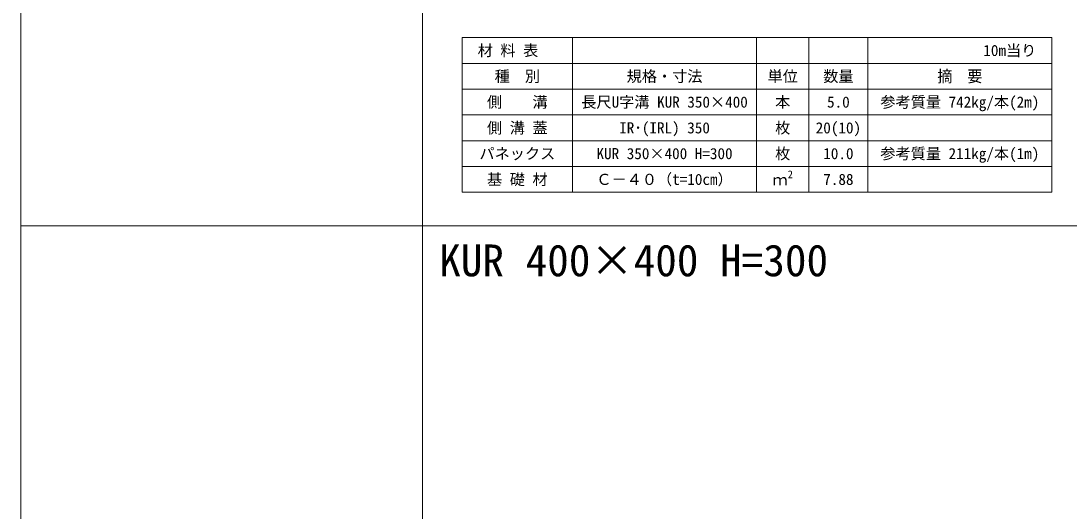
# Model space of a CAD drawing. Units: millimetres at full size, sheet at 1:40; details may follow other scales. Extents: x 206103 to 244503, y 883348 to 903496.
# Drawn here: x 227303 to 230436, y 888996 to 890460 of the extents above; entities that cross this region are included whole.
import ezdxf
from ezdxf.enums import TextEntityAlignment as Align

# ---------------------------------------------------------------- set-up
doc = ezdxf.new("R2010")
doc.units = ezdxf.units.MM
doc.header["$LTSCALE"] = 40
for name, color, linetype, lineweight in [('Defpoints_3', 8, 'Continuous', 0), ('図枠', 5, 'Continuous', 13), ('寸法・材料表', 7, 'Continuous', 13)]:
    doc.layers.add(name, color=color, linetype=linetype, lineweight=lineweight)
doc.layers.add('文字', color=7, linetype='Continuous')
doc.styles.add('ＭＳ ゴシック', font='')
doc.styles.add('ＭＳ Ｐゴシック', font='')
doc.styles.get('ＭＳ ゴシック').set_extended_font_data('MS Gothic')
doc.styles.get('ＭＳ Ｐゴシック').set_extended_font_data('MS PGothic')

msp = doc.modelspace()

# ---------------------------------------------------------------- linework, layer by layer
at = {"layer": 'Defpoints_3'}
for p, q in [((228621.89, 890410.77), (230384.53, 890410.77)), ((228621.89, 890410.77), (228621.89, 890333.33)), ((228951.89, 890410.77), (228951.89, 890333.33)), ((229501.89, 890410.77), (229501.89, 890333.33)), ((229658.53, 890410.77), (229658.53, 890333.33)), ((229834.53, 890410.77), (229834.53, 890333.33)), ((230384.53, 890410.77), (230384.53, 890333.33))]:
    msp.add_line(p, q, dxfattribs=at)
at = {"layer": '図枠'}
for p, q in [((227303.21, 903148.33), (227303.21, 883348.33)), ((228503.21, 903148.33), (228503.21, 883348.33)), ((227303.21, 889848.33), (244503.21, 889848.33))]:
    msp.add_line(p, q, dxfattribs=at)
at = {"layer": '寸法・材料表'}
for p, q in [((228621.89, 890333.33), (230384.53, 890333.33)), ((228621.89, 890333.33), (228621.89, 889948.33)), ((228951.89, 890333.33), (228951.89, 889948.33)), ((229501.89, 890333.33), (229501.89, 889948.33)), ((229658.53, 890333.33), (229658.53, 889948.33)), ((229834.53, 890333.33), (229834.53, 889948.33)), ((230384.53, 890333.33), (230384.53, 889948.33)), ((228621.89, 890256.33), (230384.53, 890256.33)), ((228621.89, 890179.33), (230384.53, 890179.33)), ((228621.89, 890102.33), (230384.53, 890102.33)), ((228621.89, 890025.33), (230384.53, 890025.33)), ((228621.89, 889948.33), (230384.53, 889948.33))]:
    msp.add_line(p, q, dxfattribs=at)

# ---------------------------------------------------------------- texts
at = {"layer": '寸法・材料表', "style": 'ＭＳ ゴシック'}
msp.add_text('\u3000材 料 表', height=33.23, dxfattribs=at).set_placement((228622.94, 890372.05), align=Align.MIDDLE_LEFT)
msp.add_text('10m当り\u3000', height=33.23, dxfattribs=at).set_placement((230383.47, 890372.05), align=Align.MIDDLE_RIGHT)
for s, p in [('種\u3000別', (228786.89, 890294.83)), ('規格・寸法', (229226.89, 890294.83)), ('単位', (229580.21, 890294.83)), ('数量', (229746.53, 890294.83)), ('側\u3000\u3000溝', (228786.89, 890217.83)), ('長尺U字溝 KUR 350×400', (229226.89, 890217.83)), ('本', (229580.21, 890217.83)), ('5.0', (229746.53, 890217.83)), ('参考質量 742kg/本(2m)', (230109.53, 890217.83)), ('側 溝 蓋', (228786.89, 890140.83)), ('IR･(IRL) 350', (229226.89, 890140.83)), ('枚', (229580.21, 890140.83)), ('20(10)', (229746.53, 890140.83)), ('パネックス', (228786.89, 890063.83)), ('KUR 350×400 H=300', (229226.89, 890063.83)), ('枚', (229580.21, 890063.83)), ('10.0', (229746.53, 890063.83)), ('参考質量 211kg/本(1m)', (230109.53, 890063.83)), ('基 礎 材', (228786.89, 889986.83)), ('Ｃ－４０（t=10cm）', (229226.89, 889986.83)), ('7.88', (229746.53, 889986.83))]:
    msp.add_text(s, height=33.23, dxfattribs=at).set_placement(p, align=Align.MIDDLE_CENTER)
at = {"layer": '寸法・材料表', "style": 'ＭＳ Ｐゴシック', "width": 0.95}
msp.add_text('摘\u3000要', height=34.64, dxfattribs=at).set_placement((230109.53, 890294.83), align=Align.MIDDLE_CENTER)
at = {"layer": '寸法・材料表', "style": 'ＭＳ ゴシック'}
for s, height, p in [('2', 23.26, (229594.94, 889983.22)), ('ｍ', 33.23, (229549.61, 889958.72))]:
    msp.add_text(s, height=height, dxfattribs=at).set_placement(p, align=Align.BOTTOM_LEFT)
at = {"layer": '文字', "style": 'ＭＳ ゴシック'}
msp.add_text('KUR 400×400 H=300', height=94.94, dxfattribs=at).set_placement((228553.21, 889668.83), align=Align.BOTTOM_LEFT)

doc.saveas('drawing.dxf')
